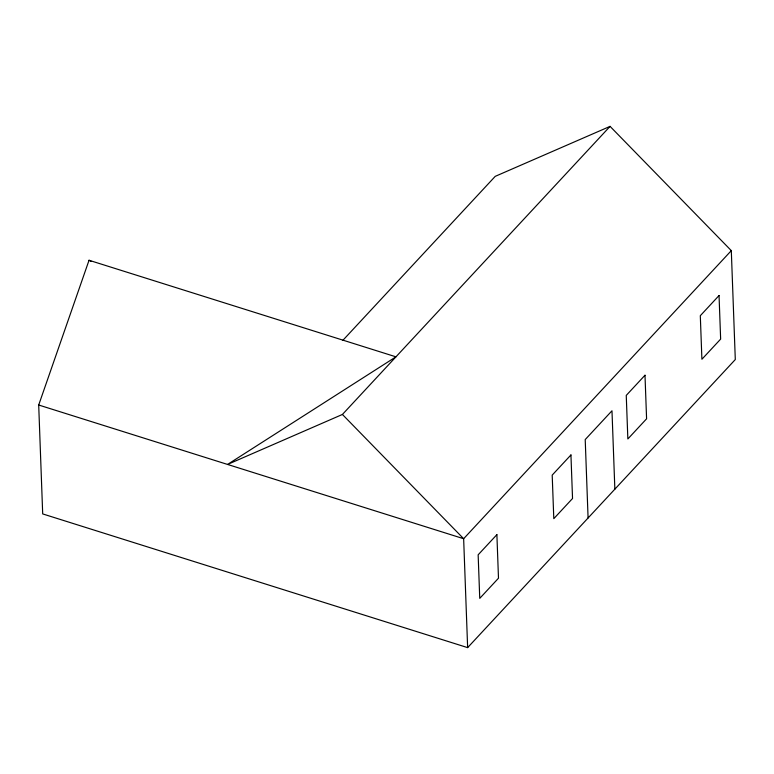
<?xml version="1.0" encoding="UTF-8"?>
<svg xmlns="http://www.w3.org/2000/svg" width="774" height="774" viewBox="0 0 774 774"><rect width="100%" height="100%" fill="white"/><g stroke="black" fill="none" stroke-linecap="round" stroke-linejoin="round"><path stroke-width="1.16" d="M38.7 405.015L89.039 260.267L395.949 356.833L227.566 464.439L342.418 414.458L610.067 126.375L731.304 250.641L735.3 359.542L467.641 647.625L42.696 513.917L38.7 405.015L463.645 538.723L731.304 250.641M342.824 340.386L495.225 176.356L610.067 126.375M89.039 260.267L91.177 261.38M342.418 414.458L463.645 538.723L467.641 647.625M614.856 489.187L611.982 410.771L585.212 439.574L588.085 517.99M496.889 534.65L478.148 554.813L479.745 598.379L498.485 578.207L496.889 534.65M570.941 454.948L552.201 475.11L553.797 518.667L572.537 498.504L570.941 454.948M644.994 375.235L626.253 395.408L627.849 438.964L646.59 418.802L644.994 375.235M719.046 295.533L700.306 315.705L701.902 359.262L720.642 339.099L719.046 295.533"/></g></svg>
